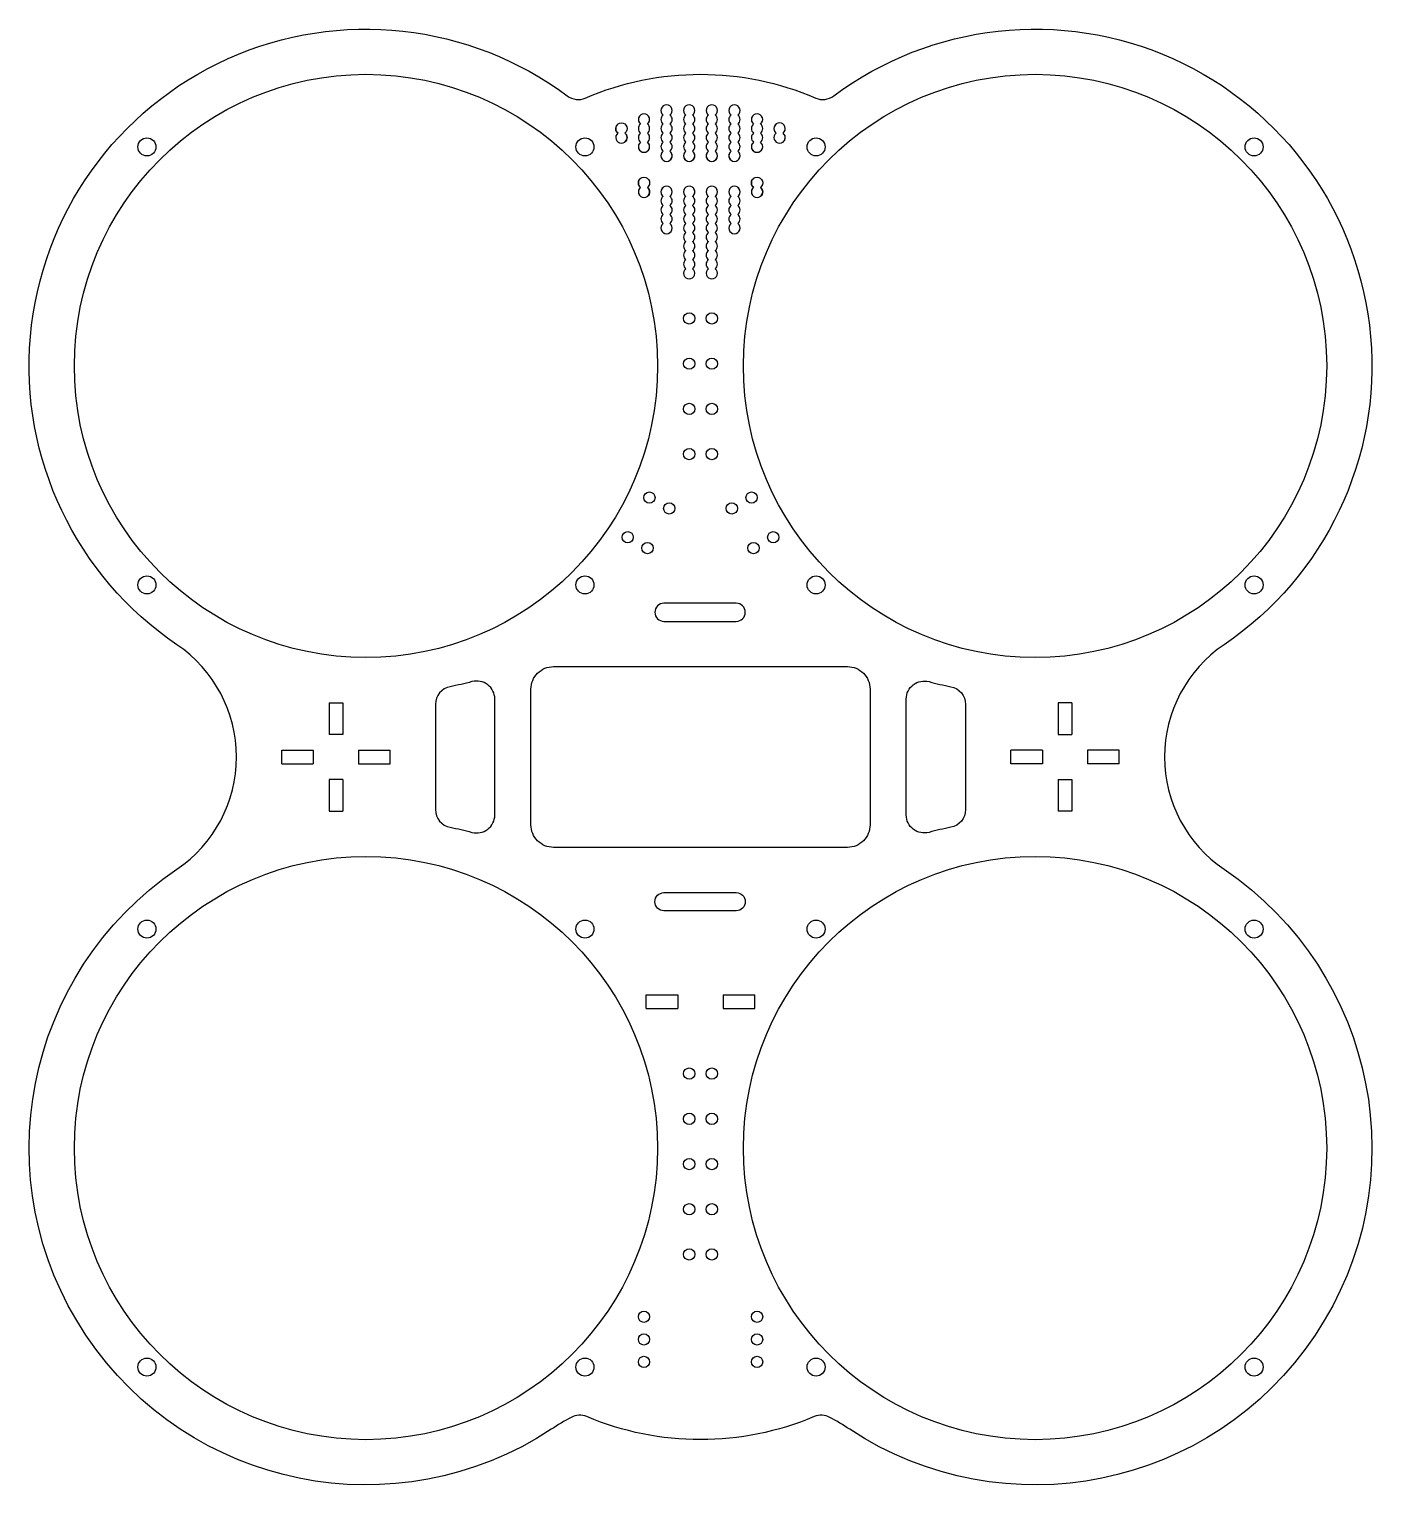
# Model space of a CAD drawing. Header units: millimetres. Extents: x 433 to 730, y 284 to 606.
import ezdxf

# ---------------------------------------------------------------- set-up
doc = ezdxf.new("R2010")
doc.units = ezdxf.units.MM

msp = doc.modelspace()

# ---------------------------------------------------------------- linework, layer by layer
for p, q in [((499.83, 457.34), (499.83, 450.34)), ((499.83, 457.34), (502.83, 457.34)), ((502.83, 457.34), (502.83, 450.34)), ((661.1, 457.34), (661.1, 450.34)), ((664.1, 457.34), (661.1, 457.34)), ((664.1, 457.34), (664.1, 450.34)), ((502.83, 450.34), (499.83, 450.34)), ((661.1, 450.34), (664.1, 450.34)), ((489.33, 446.84), (496.33, 446.84)), ((489.33, 443.84), (489.33, 446.84)), ((496.33, 446.84), (496.33, 443.84)), ((506.33, 446.84), (513.33, 446.84)), ((506.33, 446.84), (506.33, 443.84)), ((513.33, 443.84), (513.33, 446.84)), ((657.6, 446.84), (650.6, 446.84)), ((650.6, 443.84), (650.6, 446.84)), ((657.6, 446.84), (657.6, 443.84)), ((674.6, 446.84), (667.6, 446.84)), ((667.6, 446.84), (667.6, 443.84)), ((674.6, 443.84), (674.6, 446.84)), ((489.33, 443.84), (496.33, 443.84)), ((506.33, 443.84), (513.33, 443.84)), ((657.6, 443.84), (650.6, 443.84)), ((674.6, 443.84), (667.6, 443.84)), ((499.83, 440.34), (499.83, 433.34)), ((502.83, 440.34), (499.83, 440.34)), ((502.83, 440.34), (502.83, 433.34)), ((661.1, 440.34), (661.1, 433.34)), ((661.1, 440.34), (664.1, 440.34)), ((664.1, 440.34), (664.1, 433.34)), ((499.83, 433.34), (502.83, 433.34)), ((664.1, 433.34), (661.1, 433.34)), ((569.97, 392.7), (576.97, 392.7)), ((569.97, 389.7), (569.97, 392.7)), ((569.97, 389.7), (576.97, 389.7)), ((576.97, 392.7), (576.97, 389.7)), ((586.97, 392.7), (593.97, 392.7)), ((586.97, 392.7), (586.97, 389.7)), ((586.97, 389.7), (593.97, 389.7)), ((593.97, 389.7), (593.97, 392.7))]:
    msp.add_line(p, q)
for points in [[(553.37, 299.27, 0.021432), (548.96, 296.63, -0.993461), (466.17, 420.51, 0.530237), (466.17, 470.17, -1.022822), (552.51, 591.56, 0.267913), (556.48, 591.09, -0.205954), (607.46, 591.09, 0.267913), (611.43, 591.56, -1.022822), (697.77, 470.17, 0.530237), (697.77, 420.51, -0.993461), (614.98, 296.63, 0.021432), (610.57, 299.27, 0.22813), (607.1, 299.44, -0.202864), (556.83, 299.44, 0.22813)], [(573.72, 585.34, 0.5), (573.72, 583.34, 0.5), (573.72, 581.34, 0.5), (573.72, 579.34, 3), (575.22, 579.34, 0.5), (575.22, 581.34, 0.5), (575.22, 583.34, 0.5), (575.22, 585.34, 0.5), (575.22, 587.34, 3), (573.72, 587.34, 0.5)], [(578.72, 585.34, 0.5), (578.72, 583.34, 0.5), (578.72, 581.34, 0.5), (578.72, 579.34, 3), (580.22, 579.34, 0.5), (580.22, 581.34, 0.5), (580.22, 583.34, 0.5), (580.22, 585.34, 0.5), (580.22, 587.34, 3), (578.72, 587.34, 0.5)], [(583.72, 585.34, 0.5), (583.72, 583.34, 0.5), (583.72, 581.34, 0.5), (583.72, 579.34, 3), (585.22, 579.34, 0.5), (585.22, 581.34, 0.5), (585.22, 583.34, 0.5), (585.22, 585.34, 0.5), (585.22, 587.34, 3), (583.72, 587.34, 0.5)], [(588.72, 585.34, 0.5), (588.72, 583.34, 0.5), (588.72, 581.34, 0.5), (588.72, 579.34, 3), (590.22, 579.34, 0.5), (590.22, 581.34, 0.5), (590.22, 583.34, 0.5), (590.22, 585.34, 0.5), (590.22, 587.34, 3), (588.72, 587.34, 0.5)], [(589.87, 479.34), (573.87, 479.34, 1), (573.87, 475.34), (589.87, 475.34, 1)], [(619.47, 460.34), (619.47, 430.34, -0.414214), (614.47, 425.34), (549.47, 425.34, -0.414214), (544.47, 430.34), (544.47, 460.34, -0.414214), (549.47, 465.34), (614.47, 465.34, -0.414214)], [(589.87, 411.34), (573.87, 411.34, -1), (573.87, 415.34), (589.87, 415.34, -1)]]:
    msp.add_lwpolyline(points, format="xyb", close=True)
for points in [[(563.72, 585.34, 0.5), (563.72, 583.34, -3), (565.22, 583.34, -0.5), (565.22, 581.34)], [(568.72, 573.34, 0.5), (568.72, 571.34, -3), (570.22, 571.34, -0.5), (570.22, 569.34)], [(593.72, 573.34, 0.5), (593.72, 571.34, -3), (595.22, 571.34, -0.5), (595.22, 569.34)], [(523.33, 456.96), (523.33, 443.84), (523.33, 433.72, 0.359899), (526.58, 429.79, -0.019241), (531.42, 428.67, 0.494416), (536.47, 432.53), (536.47, 445.34), (536.47, 458.15, 0.494416), (531.42, 462.01, -0.019241), (526.58, 460.89, 0.359899), (523.33, 456.96), (523.33, 446.84)], [(640.6, 456.96), (640.6, 443.84), (640.6, 433.72, -0.359899), (637.35, 429.79, 0.019241), (632.52, 428.67, -0.494416), (627.47, 432.53), (627.47, 445.34), (627.47, 458.15, -0.494416), (632.52, 462.01, 0.019241), (637.35, 460.89, -0.359899), (640.6, 456.96), (640.6, 446.84)]]:
    msp.add_lwpolyline(points, format="xyb")
for centre, radius in [((507.97, 531.84), 64.5), ((655.97, 531.84), 64.5), ((459.53, 580.28), 2), ((556.41, 580.28), 2), ((607.53, 580.28), 2), ((704.41, 580.28), 2), ((579.47, 542.34), 1.25), ((584.47, 542.34), 1.25), ((579.47, 532.34), 1.25), ((584.47, 532.34), 1.25), ((579.47, 522.34), 1.25), ((584.47, 522.34), 1.25), ((579.47, 512.34), 1.25), ((584.47, 512.34), 1.25), ((570.66, 502.72), 1.25), ((593.28, 502.72), 1.25), ((575.05, 500.32), 1.25), ((588.89, 500.32), 1.25), ((565.86, 493.95), 1.25), ((570.25, 491.55), 1.25), ((593.69, 491.55), 1.25), ((598.07, 493.95), 1.25), ((459.53, 483.4), 2), ((556.41, 483.4), 2), ((607.53, 483.4), 2), ((704.41, 483.4), 2), ((507.97, 358.84), 64.5), ((655.97, 358.84), 64.5), ((459.53, 407.28), 2), ((556.41, 407.28), 2), ((607.53, 407.28), 2), ((704.41, 407.28), 2), ((579.47, 375.31), 1.25), ((584.47, 375.31), 1.25), ((579.47, 365.31), 1.25), ((584.47, 365.31), 1.25), ((579.47, 355.31), 1.25), ((584.47, 355.31), 1.25), ((579.47, 345.31), 1.25), ((584.47, 345.31), 1.25), ((579.47, 335.31), 1.25), ((584.47, 335.31), 1.25), ((569.47, 321.53), 1.25), ((594.47, 321.53), 1.25), ((569.47, 316.53), 1.25), ((594.47, 316.53), 1.25), ((459.53, 310.4), 2), ((556.41, 310.4), 2), ((569.47, 311.53), 1.25), ((594.47, 311.53), 1.25), ((607.53, 310.4), 2), ((704.41, 310.4), 2)]:
    msp.add_circle(centre, radius)
for centre, start, end in [((569.47, 586.34), 306.8699, 233.1301), ((594.47, 586.34), 306.8699, 233.1301), ((564.47, 582.34), 126.8699, 53.1301), ((569.47, 584.34), 126.8699, 233.1301), ((569.47, 582.34), 126.8699, 233.1301), ((569.47, 584.34), 306.8699, 53.1301), ((569.47, 582.34), 306.8699, 53.1301), ((594.47, 584.34), 126.8699, 233.1301), ((594.47, 582.34), 126.8699, 233.1301), ((594.47, 584.34), 306.8699, 53.1301), ((594.47, 582.34), 306.8699, 53.1301), ((599.47, 584.34), 306.8699, 233.1301), ((599.47, 584.34), 126.8699, 233.1301), ((599.47, 582.34), 126.8699, 53.1301), ((599.47, 582.34), 306.8699, 53.1301), ((569.47, 580.34), 126.8699, 53.1301), ((569.47, 580.34), 306.8699, 53.1301), ((594.47, 580.34), 126.8699, 233.1301), ((594.47, 580.34), 126.8699, 53.1301), ((574.47, 578.34), 126.8699, 233.1301), ((574.47, 578.34), 306.8699, 53.1301), ((579.47, 578.34), 126.8699, 233.1301), ((579.47, 578.34), 306.8699, 53.1301), ((584.47, 578.34), 126.8699, 233.1301), ((584.47, 578.34), 306.8699, 53.1301), ((589.47, 578.34), 126.8699, 233.1301), ((589.47, 578.34), 306.8699, 53.1301), ((569.47, 570.34), 126.8699, 53.1301), ((574.47, 570.34), 306.8699, 233.1301), ((574.47, 570.34), 126.8699, 233.1301), ((579.47, 570.34), 306.8699, 233.1301), ((579.47, 570.34), 306.8699, 53.1301), ((584.47, 570.34), 306.8699, 233.1301), ((584.47, 570.34), 306.8699, 53.1301), ((589.47, 570.34), 306.8699, 233.1301), ((589.47, 570.34), 306.8699, 53.1301), ((594.47, 570.34), 126.8699, 53.1301), ((574.47, 568.34), 126.8699, 233.1301), ((574.47, 566.34), 126.8699, 233.1301), ((574.47, 568.34), 306.8699, 53.1301), ((574.47, 566.34), 306.8699, 53.1301), ((579.47, 568.34), 126.8699, 233.1301), ((579.47, 566.34), 126.8699, 233.1301), ((579.47, 568.34), 306.8699, 53.1301), ((579.47, 566.34), 306.8699, 53.1301), ((584.47, 568.34), 126.8699, 233.1301), ((584.47, 566.34), 126.8699, 233.1301), ((584.47, 568.34), 306.8699, 53.1301), ((584.47, 566.34), 306.8699, 53.1301), ((589.47, 568.34), 126.8699, 233.1301), ((589.47, 566.34), 126.8699, 233.1301), ((589.47, 568.34), 306.8699, 53.1301), ((589.47, 566.34), 306.8699, 53.1301), ((574.47, 564.34), 126.8699, 233.1301), ((574.47, 564.34), 306.8699, 53.1301), ((579.47, 564.34), 126.8699, 233.1301), ((579.47, 564.34), 306.8699, 53.1301), ((584.47, 564.34), 126.8699, 233.1301), ((584.47, 564.34), 306.8699, 53.1301), ((589.47, 564.34), 126.8699, 233.1301), ((589.47, 564.34), 306.8699, 53.1301), ((574.47, 562.34), 126.8699, 53.1301), ((579.47, 562.34), 126.8699, 233.1301), ((579.47, 560.34), 126.8699, 233.1301), ((579.47, 562.34), 306.8699, 53.1301), ((579.47, 560.34), 306.8699, 53.1301), ((584.47, 562.34), 126.8699, 233.1301), ((584.47, 560.34), 126.8699, 233.1301), ((584.47, 562.34), 306.8699, 53.1301), ((584.47, 560.34), 306.8699, 53.1301), ((589.47, 562.34), 126.8699, 53.1301), ((579.47, 558.34), 126.8699, 233.1301), ((579.47, 556.34), 126.8699, 233.1301), ((579.47, 558.34), 306.8699, 53.1301), ((579.47, 556.34), 306.8699, 53.1301), ((584.47, 558.34), 126.8699, 233.1301), ((584.47, 556.34), 126.8699, 233.1301), ((584.47, 558.34), 306.8699, 53.1301), ((584.47, 556.34), 306.8699, 53.1301), ((579.47, 554.34), 126.8699, 233.1301), ((579.47, 554.34), 306.8699, 53.1301), ((584.47, 554.34), 126.8699, 233.1301), ((584.47, 554.34), 306.8699, 53.1301), ((579.47, 552.34), 126.8699, 53.1301), ((584.47, 552.34), 126.8699, 53.1301)]:
    msp.add_arc(centre, 1.25, start, end)

doc.saveas('drawing.dxf')
